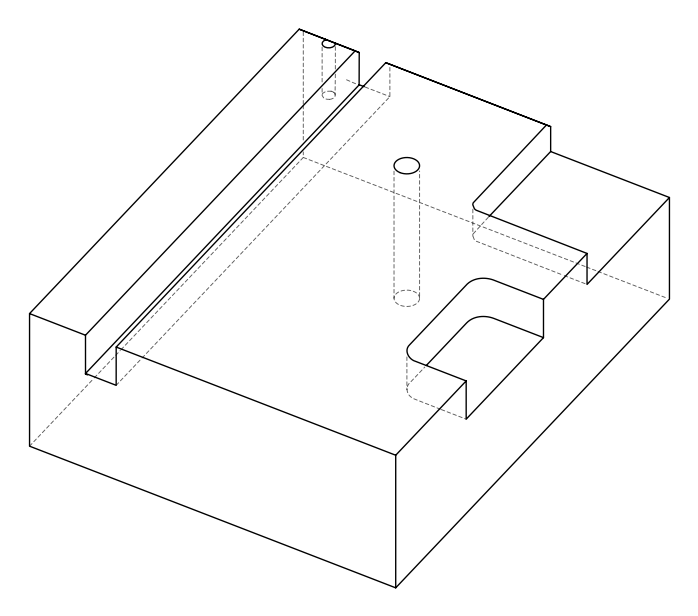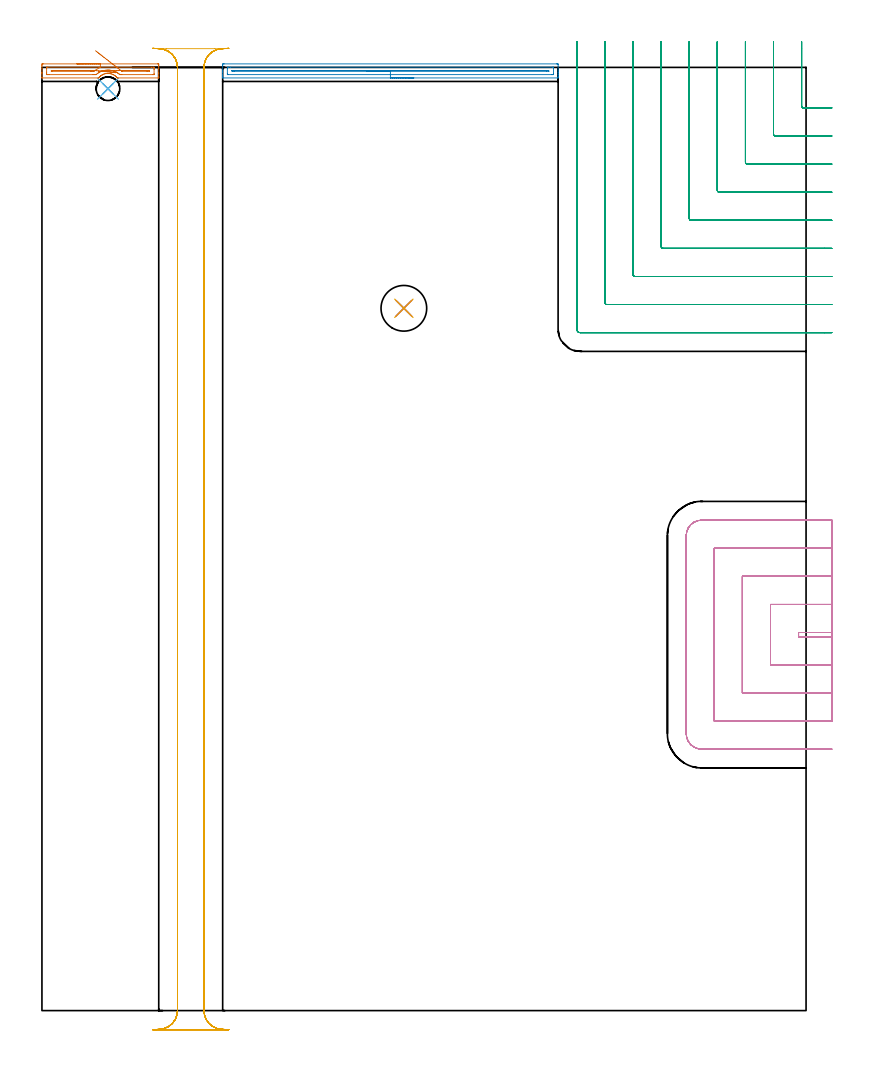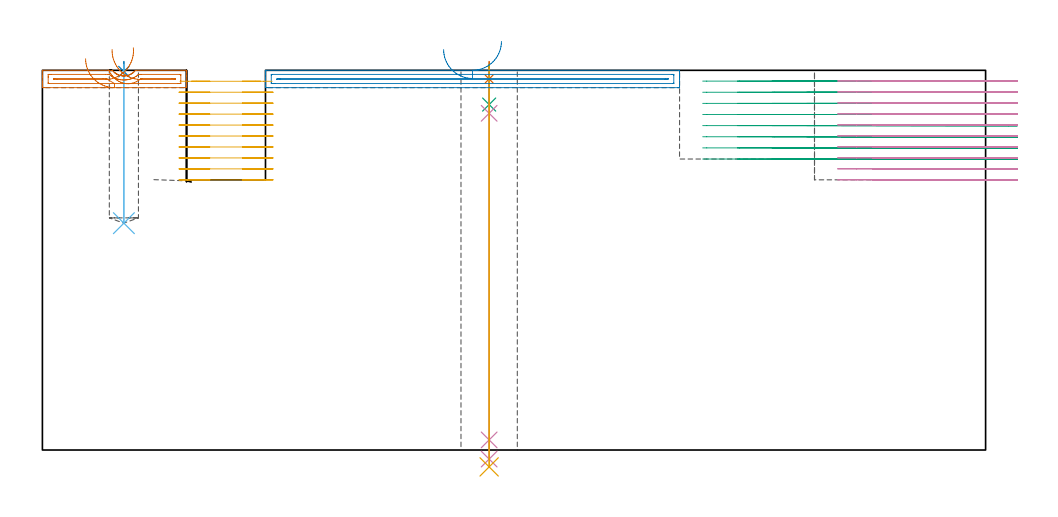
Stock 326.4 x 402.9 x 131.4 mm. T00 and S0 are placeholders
(PLAN: 11 operations, 6 tool changes, 68.2 min)
(1 SPOT_DRILL | STEP1HOLE | NXT0321_9005460120000 | 0.05 min | 188 mm3)
(2 SPOT_DRILL_1 | STEP1POCKET | NXT0321_9005460120000 | 0.03 min | 1 mm3)
(3 DRILL_BLIND_HOLE_INTO_CENTER | STEP1HOLE | UGT0301_198 | 0.06 min | 398 mm3)
(4 GUN_DRILL_THROUGH_HOLE | STEP1HOLE | UGT0307_003 | 0.63 min | 4611 mm3)
(5 SPADE_DRILL_TO_ENLARGE_THROUGH_HOLE | STEP1HOLE | UGT0306_010 | 0.56 min | 33995 mm3)
(6 DRILL_BLIND_HOLE_INTO_CENTER_1 | STEP1POCKET | NXT0301_072 | 0.22 min | 4122 mm3)
(7 AREA_MILL | FG_CHAMFER_SURFACE | UGT0205_001 | 1.41 min | 959 mm3)
(8 AREA_MILL_1 | FG_CHAMFER_SURFACE_1 | UGT0205_001 | 3.59 min | 2713 mm3)
(9 MILL_CORNER_NOTCH_RECTANGULAR | CORNER_NOTCH_RECTANGULAR | NXT0201_012 | Follow Part, ap 4, ae 75% | 21.67 min | 393724 mm3)
(10 MILL_SLOT | SLOT_PARTIAL_RECTANGULAR | NXT0201_012 | Follow Part, ap 4, ae 75% | 21.13 min | 251892 mm3)
(11 MILL_RECTANGULAR_SLOT | SLOT_RECTANGULAR | NXT0201_012 | Follow Part, ap 4, ae 75% | 18.83 min | 416812 mm3)
(TOOL NXT0321_9005460120000 | NC Spot Drill, 142deg, 12mm, Carbide, Uncoated | D12 PA142 FL30 Z2)
(TOOL UGT0301_198 | Twist Drill 7.9 mm | D7.9 PA118 FL73 Z2)
(TOOL UGT0307_003 | Gun Drill 7 mm | D7 PA130 FL24 Z1)
(TOOL UGT0306_010 | Spade Drill 19.5mm | D19.5 PA132 FL10 Z2)
(TOOL NXT0301_072 | Carbide Drill 10.1mm [860.1-1010-051A1-MM 2214] | D10.1 PA140 FL71 Z2)
(TOOL UGT0205_001 | Chamfer Mill 20 x 3 x 45 deg. | D20 FL50 Z2)
(TOOL NXT0201_012 | ENDMILL 16mm [2P460-1600-NA 1630] | D16 FL38 Z6)
(OP 1 SPOT_DRILL)
G17 G21 G94 G90
T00 M6
G54
G17 G0 G90 X154.6 Y300. S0 M3
G43 Z141.4 H0
G94 G81 G98 Z128.4 F250. R134.4
G80
M5
M2
(OP 2 SPOT_DRILL_1)
G17 G21 G94 G90
T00 M6
G54
G17 G0 G90 X28.2 Y393.8 S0 M3
G43 Z141.4 H0
G94 G81 G98 Z130.965 F250. R134.4
G80
M5
M2
(OP 3 DRILL_BLIND_HOLE_INTO_CENTER)
G17 G21 G94 G90
T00 M6
G54
G17 G0 G90 X154.6 Y300. S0 M3
G43 Z141.4 H0
G94 G81 G98 Z119.55 F250. R133.4
G80
M5
M2
(OP 4 GUN_DRILL_THROUGH_HOLE)
G17 G21 G94 G90
T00 M6
G54
G17 G0 G90 X154.6 Y300. M8
G43 Z141.4 H0
Z131.891
S716 M3
G94 G1 Z116.521 F125. M26
G4 X.084
Z3.5 F250.
G4 X.084
Z-3.132 F125.
G4 X.084
M5
M9
G0 Z131.891
Z141.4
M2
(OP 5 SPADE_DRILL_TO_ENLARGE_THROUGH_HOLE)
G17 G21 G94 G90
T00 M6
G54
G17 G0 G90 X154.6 Y300. S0 M3
G43 Z141.4 H0
G94 G73 G98 Z-5.841 F250. Q17.155 R133.4
G80
M5
M2
(OP 6 DRILL_BLIND_HOLE_INTO_CENTER_1)
G17 G21 G94 G90
T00 M6
G54
G17 G0 G90 X28.2 Y393.8 S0 M3
G43 Z141.4 H1
G94 G81 G98 Z78.5 F250. R133.4
G80
M5
M2
(OP 7 AREA_MILL)
G17 G21 G94 G90
T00 M6
G54
G17 G0 G90 X14.95 Y404.4 S1061 M3
G43 Z141.4 H0
Z135.4
G94 G1 X14.988 Z134.528 F250.
X15.102 Z133.664
X15.291 Z132.812
X15.553 Z131.98
X15.887 Z131.174
X16.29 Z130.4
X16.759 Z129.664
X17.29 Z128.972
X17.879 Z128.329
X18.522 Z127.74
X19.214 Z127.208
X19.95 Z126.74
X20.724 Z126.337
X21.53 Z126.003
X22.362 Z125.741
X23.214 Z125.552
X24.078 Z125.438
X24.95 Z125.4
X49.361 Y404.399 Z125.401
X49.734 Y404.395
X49.89 Y404.391 Z125.405
X49.9 Y404.027 Z125.767
Y403.683 Z126.112
Y403.152 Z126.642
Y402.463 Z127.335
Y402.276 Z127.522
Y400.524 Z129.272
Y400.15 Z129.649
Y399.147 Z130.652
Y398.773 Z131.026
Y398.559 Z131.239
X49.898 Y398.478 Z131.316
X49.89 Y398.403 Z131.389
X49.805 Y398.4 Z131.4
X32.495
X32.187 Y398.407 Z131.393
X32.149 Y398.444 Z131.355
X31.891 Y398.741 Z131.058
X31.797 Y398.84 Z130.959
X31.726 Y398.909 Z130.891
X31.601 Y399.029 Z130.769
X31.38 Y399.217 Z130.582
X31.161 Y399.381 Z130.418
X30.704 Y399.679 Z130.121
X30.493 Y399.794 Z130.006
X30.276 Y399.899 Z129.899
X29.819 Y400.072 Z129.726
X29.388 Y400.195 Z129.601
X29.379 Y400.198 Z129.598
X29.206 Y400.232 Z129.565
X29.109 Y400.251 Z129.547
X28.945 Y400.281 Z129.512
X28.934 Y400.283 Z129.511
X28.492 Y400.333 Z129.466
X28.45 Z129.465
X28.437 Y400.332 Z129.464
X28.407 Z129.462
X28.273 Y400.333 Z129.459
X28.227 Z129.456
X28.224
X28.049 Y400.336 Z129.459
X28.009 Y400.333 Z129.463
X27.857 Y400.319 Z129.47
X27.624 Y400.304 Z129.489
X27.604 Y400.303 Z129.491
X27.163 Y400.232 Z129.568
X26.717 Y400.114 Z129.682
X26.362 Y399.993 Z129.806
X26.278 Y399.964 Z129.835
X26.181 Y399.924 Z129.875
X26.123 Y399.899 Z129.899
X25.838 Y399.748 Z130.046
X25.752 Y399.704 Z130.092
X25.657 Y399.648 Z130.15
X25.393 Y399.49 Z130.309
X25.214 Y399.356 Z130.439
X25.091 Y399.268 Z130.531
X24.805 Y399.03 Z130.769
X24.507 Y398.741 Z131.058
X24.331 Y398.541 Z131.256
X24.284 Y398.486 Z131.31
X24.208 Y398.403 Z131.389
X24.063 Y398.4 Z131.4
X0.095
X0.01 Y398.403 Z131.389
X0.002 Y398.478 Z131.316
X0. Y398.559 Z131.239
Y400.15 Z129.649
Y400.524 Z129.272
Y400.711 Z129.086
Y402.463 Z127.335
Y403.152 Z126.642
Y403.683 Z126.112
X0.004 Y404.027 Z125.767
X0.01 Y404.391 Z125.405
X0.166 Y404.395 Z125.401
X0.539 Y404.4 Z125.4
X24.95
Y402.986 Z126.814
X46.866
X47.586 Y402.984 Z126.816
X47.757 Y402.982 Z126.818
X47.88 Y402.979 Z126.821
X47.89 Y402.94 Z126.86
X47.896 Y402.845 Z126.955
X47.899 Y402.276 Z127.524
X47.9 Y401.966 Z127.834
X47.899 Y400.216 Z129.584
X47.893 Y399.905 Z129.895
X47.89 Y399.822 Z129.978
X47.855 Y399.82 Z129.98
X47.766 Y399.817 Z129.983
X47.586 Y399.815 Z129.985
X47.418 Y399.814 Z129.986
X34.102
X33.383 Y399.817 Z129.983
X33.294 Y399.819 Z129.981
X33.275 Y399.821 Z129.979
X33.256 Y399.834 Z129.966
X33.216 Y399.865 Z129.935
X33.096 Y399.964 Z129.836
X32.943 Y400.09 Z129.71
X32.495 Y400.425 Z129.375
X32.349 Y400.524 Z129.276
X31.894 Y400.807 Z128.993
X31.608 Y400.96 Z128.84
X31.305 Y401.104 Z128.696
X30.828 Y401.294 Z128.506
X30.72 Y401.331 Z128.469
X30.505 Y401.4 Z128.4
X29.979 Y401.542 Z128.258
X29.832 Y401.573 Z128.227
X29.613 Y401.616 Z128.184
X29.243 Y401.676 Z128.124
X28.945 Y401.708 Z128.092
X28.673 Y401.735 Z128.065
X28.404 Y401.742 Z128.058
X28.057 Y401.745 Z128.055
X27.723 Y401.729 Z128.071
X27.169 Y401.679 Z128.121
X26.927 Y401.639 Z128.161
X26.63 Y401.588 Z128.212
X26.282 Y401.506 Z128.294
X26.196 Y401.484 Z128.316
X25.891 Y401.4 Z128.4
X25.52 Y401.276 Z128.524
X25.466 Y401.257 Z128.543
X25.394 Y401.229 Z128.571
X25.101 Y401.107 Z128.693
X24.9 Y401.011 Z128.789
X24.506 Y400.804 Z128.996
X24.329 Y400.699 Z129.101
X24.042 Y400.524 Z129.276
X23.796 Y400.349 Z129.451
X23.619 Y400.216 Z129.584
X23.159 Y399.843 Z129.957
X23.131 Y399.821 Z129.979
X23.09 Y399.82 Z129.98
X22.731 Y399.816 Z129.984
X22.562 Y399.815 Z129.985
X21.843 Y399.814 Z129.986
X3.034
X2.314 Y399.816 Z129.984
X2.143 Y399.818 Z129.982
X2.02 Y399.821 Z129.979
X2.01 Y399.86 Z129.94
X2.004 Y399.955 Z129.845
X2.001 Y400.524 Z129.276
X2. Y400.834 Z128.966
X2.001 Y402.584 Z127.216
X2.007 Y402.895 Z126.905
X2.01 Y402.978 Z126.822
X2.045 Y402.98 Z126.82
X2.134 Y402.983 Z126.817
X2.314 Y402.985 Z126.815
X2.482 Y402.986 Z126.814
X24.95
X22.58 Y401.565 Z128.235
X22.603 Y401.526 Z128.274
X22.428 Y401.4 Z128.4
X22.187 Y401.235 Z128.565
X22.014 Y401.231 Z128.569
X21.843 Y401.23 Z128.57
X21.129 Y401.229 Z128.571
X20.955 Y401.228 Z128.572
X4.263 Y401.229 Z128.571
X4.089 Y401.231 Z128.569
X4.033 Y401.233 Z128.567
X4.018 Y401.235 Z128.565
X4.01 Y401.254 Z128.546
X4.005 Y401.312 Z128.488
X4.003 Y401.4 Z128.4
X4.004 Y401.485 Z128.315
X4.012 Y401.565 Z128.235
X4.977 Y401.571 Z128.229
X21.843
X22.562 Y401.567 Z128.233
X22.58 Y401.565 Z128.235
X23.439 Y401.477 Z128.361
X24.284 Y401.391 Z128.562
X25.107 Y401.307 Z128.836
X25.904 Y401.225 Z129.181
X26.669 Y401.147 Z129.595
X27.394 Y401.073 Z130.074
X28.075 Y401.003 Z130.615
X28.706 Y400.938 Z131.213
X29.284 Y400.879 Z131.865
X29.802 Y400.826 Z132.564
X30.258 Y400.78 Z133.307
X30.648 Y400.74 Z134.086
X30.968 Y400.707 Z134.897
X31.218 Y400.682 Z135.732
X31.394 Y400.664 Z136.587
X31.495 Y400.653 Z137.453
X31.52 Y400.651 Z138.325
X31.47 Y400.656 Z139.196
G0 X24.125 Y401.204 Z138.603
G1 X24.131 Z137.731
X24.212 Y401.207 Z136.862
X24.368 Y401.213 Z136.004
X24.599 Y401.222 Z135.163
X24.902 Y401.233 Z134.345
X25.276 Y401.247 Z133.556
X25.716 Y401.264 Z132.803
X26.22 Y401.283 Z132.092
X26.785 Y401.304 Z131.427
X27.405 Y401.327 Z130.814
X28.076 Y401.352 Z130.257
X28.793 Y401.379 Z129.761
X29.551 Y401.408 Z129.33
X30.343 Y401.438 Z128.966
X31.164 Y401.469 Z128.672
X32.008 Y401.5 Z128.452
X32.867 Y401.532 Z128.306
X33.736 Y401.565 Z128.235
X33.807 Y401.568 Z128.232
X33.923 Y401.57 Z128.23
X34.097 Y401.571 Z128.229
X34.271 Y401.572 Z128.228
X45.637 Y401.571 Z128.229
X45.811 Y401.57 Z128.23
X45.867 Y401.567 Z128.233
X45.882 Y401.565 Z128.235
X45.89 Y401.546 Z128.254
X45.896 Y401.488 Z128.312
X45.898 Y401.4 Z128.4
X45.897 Y401.315 Z128.485
X45.888 Y401.235 Z128.565
X45.811 Y401.234 Z128.566
X45.096 Y401.229 Z128.571
X44.923
X34.444
X34.271 Y401.232 Z128.568
X34.215 Y401.235 Z128.565
X34.178 Y401.245 Z128.555
X34.14 Y401.27 Z128.53
X33.956 Y401.4 Z128.4
X33.787 Y401.526 Z128.274
X33.736 Y401.565 Z128.235
X33.135 Y402.034 Z127.811
X32.506 Y402.523 Z127.455
X31.856 Y403.03 Z127.17
X31.188 Y403.55 Z126.958
X30.508 Y404.079 Z126.821
X29.822 Y404.614 Z126.759
X29.134 Y405.15 Z126.773
X28.449 Y405.683 Z126.863
X27.773 Y406.209 Z127.028
X27.111 Y406.725 Z127.268
X26.469 Y407.225 Z127.58
X25.85 Y407.707 Z127.961
X25.259 Y408.167 Z128.41
X24.702 Y408.601 Z128.921
X24.182 Y409.006 Z129.493
X23.703 Y409.379 Z130.12
X23.269 Y409.717 Z130.797
X22.884 Y410.017 Z131.52
G0 Z141.4
M5
M2
(OP 8 AREA_MILL_1)
G17 G21 G94 G90
T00 M6
G54
G17 G0 G90 X158.85 Y398.4 S1061 M3
G43 Z141.4 H0
G94 G1 X158.812 Z140.528 F250.
X158.698 Z139.663
X158.509 Z138.812
X158.247 Z137.98
X157.913 Z137.174
X157.51 Z136.4
X157.042 Z135.664
X156.51 Z134.972
X155.921 Z134.329
X155.278 Z133.739
X154.586 Z133.208
X153.85 Z132.74
X153.076 Z132.337
X152.27 Z132.003
X151.438 Z131.741
X150.586 Z131.552
X149.722 Z131.438
X148.85 Z131.4
X77.373
X77.21 Y398.402 Z131.388
X77.202 Y398.543 Z131.25
X77.2 Y398.688 Z131.111
Y398.97 Z130.829
Y399.648 Z130.146
Y400.863 Z128.934
Y401.4 Z128.394
Y403.759 Z126.037
X77.203 Y404.027 Z125.769
X77.21 Y404.392 Z125.404
X77.442 Y404.397 Z125.401
X77.82 Y404.4 Z125.4
X219.88
X220.258 Y404.397 Z125.401
X220.49 Y404.392 Z125.404
X220.5 Y404.027 Z125.769
Y401.4 Z128.394
Y400.863 Z128.934
Y400.524 Z129.272
Y399.987 Z129.809
Y399.648 Z130.146
Y398.97 Z130.829
Y398.688 Z131.111
X220.498 Y398.543 Z131.25
X220.49 Y398.402 Z131.388
X220.327 Y398.4 Z131.4
X148.85
Y399.814 Z129.986
X79.607 Y399.815 Z129.985
X79.436 Y399.816 Z129.984
X79.254 Y399.82 Z129.98
X79.216 Y399.821 Z129.979
X79.21 Y399.844 Z129.956
X79.206 Y399.875 Z129.925
X79.201 Y400.046 Z129.754
X79.2 Y402.674 Z127.126
X79.202 Y402.807 Z126.993
X79.206 Y402.913 Z126.887
X79.21 Y402.978 Z126.822
X79.245 Y402.979 Z126.821
X79.607 Y402.984 Z126.816
X79.776 Y402.985 Z126.815
X80.5 Y402.986 Z126.814
X218.093 Y402.985 Z126.815
X218.264 Y402.984 Z126.816
X218.446 Y402.98 Z126.82
X218.484 Y402.979 Z126.821
X218.491 Y402.956 Z126.844
X218.494 Y402.925 Z126.875
X218.499 Y402.754 Z127.046
X218.5 Y400.126 Z129.674
X218.498 Y399.993 Z129.807
X218.494 Y399.887 Z129.913
X218.49 Y399.823 Z129.977
X218.455 Y399.821 Z129.979
X218.093 Y399.816 Z129.984
X217.924 Y399.815 Z129.985
X148.85 Y399.814 Z129.986
Y401.228 Z128.572
X82.287 Y401.229 Z128.571
X81.567 Y401.23 Z128.57
X81.393 Y401.232 Z128.568
X81.228 Y401.235 Z128.565
X81.21 Y401.4 Z128.4
X81.205 Y401.495 Z128.305
X81.207 Y401.542 Z128.258
X81.209 Y401.561 Z128.239
X81.224 Y401.566 Z128.234
X81.393 Y401.568 Z128.232
X82.112 Y401.571 Z128.229
X82.287
X215.413
X216.133 Y401.57 Z128.23
X216.307 Y401.568 Z128.232
X216.472 Y401.565 Z128.235
X216.49 Y401.4 Z128.4
X216.495 Y401.305 Z128.495
X216.493 Y401.258 Z128.542
X216.491 Y401.239 Z128.561
X216.476 Y401.234 Z128.566
X216.307 Y401.232 Z128.568
X215.588 Y401.229 Z128.571
X148.85 Y401.228 Z128.572
X147.978 Z128.61
X147.114 Z128.723
X146.262 Z128.912
X145.43 Z129.175
X144.624 Z129.508
X143.85 Z129.911
X143.114 Z130.38
X142.422 Z130.911
X141.779 Z131.5
X141.19 Z132.144
X140.658 Z132.836
X140.19 Z133.572
X139.787 Z134.345
X139.453 Z135.151
X139.191 Z135.983
X139.002 Z136.835
X138.888 Z137.7
X138.85 Z138.572
G0 Z141.4
M5
M2
(OP 9 MILL_CORNER_NOTCH_RECTANGULAR)
G17 G21 G94 G90
T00 M6
G54
G17 G0 G90 X324.5 Y413.9 S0 M3
G43 Z141.516 H1
Z127.664
G94 G1 Y410.9 F250.
Y386.393 F500.
G3 X325.293 Y385.6 R0.8
G1 X334.4
X337.4 F250.
G0 Z141.516
X312.5 Y413.9
Z127.664
G1 Y410.9
Y374.394 F500.
G3 X313.294 Y373.6 R0.8
G1 X334.4
X337.4 F250.
G0 Z141.516
X300.5 Y413.9
Z127.664
G1 Y410.9
Y362.394 F500.
G3 X301.294 Y361.6 R0.8
G1 X334.4
X337.4 F250.
G0 Z141.516
X288.5 Y413.9
Z127.664
G1 Y410.9
Y350.394 F500.
G3 X289.294 Y349.6 R0.8
G1 X334.4
X337.4 F250.
G0 Z141.516
X276.5 Y413.9
Z127.664
G1 Y410.9
Y338.395 F500.
G3 X277.295 Y337.6 R0.8
G1 X334.4
X337.4 F250.
G0 Z141.516
X264.5 Y413.9
Z127.664
G1 Y410.9
Y326.395 F500.
G3 X265.295 Y325.6 R0.8
G1 X334.4
X337.4 F250.
G0 Z141.516
X252.5 Y413.9
Z127.664
G1 Y410.9
Y314.396 F500.
G3 X253.296 Y313.6 R0.8
G1 X334.4
X337.4 F250.
G0 Z141.516
X240.5 Y413.9
Z127.664
G1 Y410.9
Y302.396 F500.
G3 X241.296 Y301.6 R0.8
G1 X334.4
X337.4 F250.
G0 Z141.516
X228.5 Y413.9
Z127.664
G1 Y410.9
Y291. F500.
G3 X229.9 Y289.6 R1.4
G1 X334.4
X337.4 F250.
G0 Z141.516
X324.5 Y413.9
Z123.812
G1 Y410.9
Y386.393 F500.
G3 X325.293 Y385.6 R0.8
G1 X334.4
X337.4 F250.
G0 Z141.516
X312.5 Y413.9
Z123.812
G1 Y410.9
Y374.394 F500.
G3 X313.294 Y373.6 R0.8
G1 X334.4
X337.4 F250.
G0 Z141.516
X300.5 Y413.9
Z123.812
G1 Y410.9
Y362.394 F500.
G3 X301.294 Y361.6 R0.8
G1 X334.4
X337.4 F250.
G0 Z141.516
X288.5 Y413.9
Z123.812
G1 Y410.9
Y350.394 F500.
G3 X289.294 Y349.6 R0.8
G1 X334.4
X337.4 F250.
G0 Z141.516
X276.5 Y413.9
Z123.812
G1 Y410.9
Y338.395 F500.
G3 X277.295 Y337.6 R0.8
G1 X334.4
X337.4 F250.
G0 Z141.516
X264.5 Y413.9
Z123.812
G1 Y410.9
Y326.395 F500.
G3 X265.295 Y325.6 R0.8
G1 X334.4
X337.4 F250.
G0 Z141.516
X252.5 Y413.9
Z123.812
G1 Y410.9
Y314.395 F500.
G3 X253.295 Y313.6 R0.8
G1 X334.4
X337.4 F250.
G0 Z141.516
X240.5 Y413.9
Z123.812
G1 Y410.9
Y302.396 F500.
G3 X241.296 Y301.6 R0.8
G1 X334.4
X337.4 F250.
G0 Z141.516
X228.5 Y413.9
Z123.812
G1 Y410.9
Y291. F500.
G3 X229.9 Y289.6 R1.4
G1 X334.4
X337.4 F250.
G0 Z141.516
X324.5 Y413.9
Z119.96
G1 Y410.9
Y386.393 F500.
G3 X325.293 Y385.6 R0.8
G1 X334.4
X337.4 F250.
G0 Z141.516
X312.5 Y413.9
Z119.96
G1 Y410.9
Y374.394 F500.
G3 X313.294 Y373.6 R0.8
G1 X334.4
X337.4 F250.
G0 Z141.516
X300.5 Y413.9
Z119.96
G1 Y410.9
Y362.394 F500.
G3 X301.294 Y361.6 R0.8
G1 X334.4
X337.4 F250.
G0 Z141.516
X288.5 Y413.9
Z119.96
G1 Y410.9
Y350.394 F500.
G3 X289.294 Y349.6 R0.8
G1 X334.4
X337.4 F250.
G0 Z141.516
X276.5 Y413.9
Z119.96
G1 Y410.9
Y338.395 F500.
G3 X277.295 Y337.6 R0.8
G1 X334.4
X337.4 F250.
G0 Z141.516
X264.5 Y413.9
Z119.96
G1 Y410.9
Y326.395 F500.
G3 X265.295 Y325.6 R0.8
G1 X334.4
X337.4 F250.
G0 Z141.516
X252.5 Y413.9
Z119.96
G1 Y410.9
Y314.395 F500.
G3 X253.295 Y313.6 R0.8
G1 X334.4
X337.4 F250.
G0 Z141.516
X240.5 Y413.9
Z119.96
G1 Y410.9
Y302.396 F500.
G3 X241.296 Y301.6 R0.8
G1 X334.4
X337.4 F250.
G0 Z141.516
X228.5 Y413.9
Z119.96
G1 Y410.9
Y291. F500.
G3 X229.9 Y289.6 R1.4
G1 X334.4
X337.4 F250.
G0 Z141.516
X324.5 Y413.9
Z116.108
G1 Y410.9
Y386.393 F500.
G3 X325.293 Y385.6 R0.8
G1 X334.4
X337.4 F250.
G0 Z141.516
X312.5 Y413.9
Z116.108
G1 Y410.9
Y374.394 F500.
G3 X313.294 Y373.6 R0.8
G1 X334.4
X337.4 F250.
G0 Z141.516
X300.5 Y413.9
Z116.108
G1 Y410.9
Y362.394 F500.
G3 X301.294 Y361.6 R0.8
G1 X334.4
X337.4 F250.
G0 Z141.516
X288.5 Y413.9
Z116.108
G1 Y410.9
Y350.394 F500.
G3 X289.294 Y349.6 R0.8
G1 X334.4
X337.4 F250.
G0 Z141.516
X276.5 Y413.9
Z116.108
G1 Y410.9
Y338.395 F500.
G3 X277.295 Y337.6 R0.8
G1 X334.4
X337.4 F250.
G0 Z141.516
X264.5 Y413.9
Z116.108
G1 Y410.9
Y326.395 F500.
G3 X265.295 Y325.6 R0.8
G1 X334.4
X337.4 F250.
G0 Z141.516
X252.5 Y413.9
Z116.108
G1 Y410.9
Y314.395 F500.
G3 X253.295 Y313.6 R0.8
G1 X334.4
X337.4 F250.
G0 Z141.516
X240.5 Y413.9
Z116.108
G1 Y410.9
Y302.396 F500.
G3 X241.296 Y301.6 R0.8
G1 X334.4
X337.4 F250.
G0 Z141.516
X228.5 Y413.9
Z116.108
G1 Y410.9
Y291. F500.
G3 X229.9 Y289.6 R1.4
G1 X334.4
X337.4 F250.
G0 Z141.516
X324.5 Y413.9
Z112.256
G1 Y410.9
Y386.393 F500.
G3 X325.293 Y385.6 R0.8
G1 X334.4
X337.4 F250.
G0 Z141.516
X312.5 Y413.9
Z112.256
G1 Y410.9
Y374.394 F500.
G3 X313.294 Y373.6 R0.8
G1 X334.4
X337.4 F250.
G0 Z141.516
X300.5 Y413.9
Z112.256
G1 Y410.9
Y362.394 F500.
G3 X301.294 Y361.6 R0.8
G1 X334.4
X337.4 F250.
G0 Z141.516
X288.5 Y413.9
Z112.256
G1 Y410.9
Y350.394 F500.
G3 X289.294 Y349.6 R0.8
G1 X334.4
X337.4 F250.
G0 Z141.516
X276.5 Y413.9
Z112.256
G1 Y410.9
Y338.395 F500.
G3 X277.295 Y337.6 R0.8
G1 X334.4
X337.4 F250.
G0 Z141.516
X264.5 Y413.9
Z112.256
G1 Y410.9
Y326.395 F500.
G3 X265.295 Y325.6 R0.8
G1 X334.4
X337.4 F250.
G0 Z141.516
X252.5 Y413.9
Z112.256
G1 Y410.9
Y314.395 F500.
G3 X253.295 Y313.6 R0.8
G1 X334.4
X337.4 F250.
G0 Z141.516
X240.5 Y413.9
Z112.256
G1 Y410.9
Y302.396 F500.
G3 X241.296 Y301.6 R0.8
G1 X334.4
X337.4 F250.
G0 Z141.516
X228.5 Y413.9
Z112.256
G1 Y410.9
Y291. F500.
G3 X229.9 Y289.6 R1.4
G1 X334.4
X337.4 F250.
G0 Z141.516
X324.5 Y413.9
Z108.404
G1 Y410.9
Y386.393 F500.
G3 X325.293 Y385.6 R0.8
G1 X334.4
X337.4 F250.
G0 Z141.516
X312.5 Y413.9
Z108.404
G1 Y410.9
Y374.394 F500.
G3 X313.294 Y373.6 R0.8
G1 X334.4
X337.4 F250.
G0 Z141.516
X300.5 Y413.9
Z108.404
G1 Y410.9
Y362.394 F500.
G3 X301.294 Y361.6 R0.8
G1 X334.4
X337.4 F250.
G0 Z141.516
X288.5 Y413.9
Z108.404
G1 Y410.9
Y350.394 F500.
G3 X289.294 Y349.6 R0.8
G1 X334.4
X337.4 F250.
G0 Z141.516
X276.5 Y413.9
Z108.404
G1 Y410.9
Y338.395 F500.
G3 X277.295 Y337.6 R0.8
G1 X334.4
X337.4 F250.
G0 Z141.516
X264.5 Y413.9
Z108.404
G1 Y410.9
Y326.395 F500.
G3 X265.295 Y325.6 R0.8
G1 X334.4
X337.4 F250.
G0 Z141.516
X252.5 Y413.9
Z108.404
G1 Y410.9
Y314.395 F500.
G3 X253.295 Y313.6 R0.8
G1 X334.4
X337.4 F250.
G0 Z141.516
X240.5 Y413.9
Z108.404
G1 Y410.9
Y302.396 F500.
G3 X241.296 Y301.6 R0.8
G1 X334.4
X337.4 F250.
G0 Z141.516
X228.5 Y413.9
Z108.404
G1 Y410.9
Y291. F500.
G3 X229.9 Y289.6 R1.4
G1 X334.4
X337.4 F250.
G0 Z141.516
X324.5 Y413.9
Z104.552
G1 Y410.9
Y386.393 F500.
G3 X325.293 Y385.6 R0.8
G1 X334.4
X337.4 F250.
G0 Z141.516
X312.5 Y413.9
Z104.552
G1 Y410.9
Y374.394 F500.
G3 X313.294 Y373.6 R0.8
G1 X334.4
X337.4 F250.
G0 Z141.516
X300.5 Y413.9
Z104.552
G1 Y410.9
Y362.394 F500.
G3 X301.294 Y361.6 R0.8
G1 X334.4
X337.4 F250.
G0 Z141.516
X288.5 Y413.9
Z104.552
G1 Y410.9
Y350.394 F500.
G3 X289.294 Y349.6 R0.8
G1 X334.4
X337.4 F250.
G0 Z141.516
X276.5 Y413.9
Z104.552
G1 Y410.9
Y338.395 F500.
G3 X277.295 Y337.6 R0.8
G1 X334.4
X337.4 F250.
G0 Z141.516
X264.5 Y413.9
Z104.552
G1 Y410.9
Y326.395 F500.
G3 X265.295 Y325.6 R0.8
G1 X334.4
X337.4 F250.
G0 Z141.516
X252.5 Y413.9
Z104.552
G1 Y410.9
Y314.395 F500.
G3 X253.295 Y313.6 R0.8
G1 X334.4
X337.4 F250.
G0 Z141.516
X240.5 Y413.9
Z104.552
G1 Y410.9
Y302.396 F500.
G3 X241.296 Y301.6 R0.8
G1 X334.4
X337.4 F250.
G0 Z141.516
X228.5 Y413.9
Z104.552
G1 Y410.9
Y291. F500.
G3 X229.9 Y289.6 R1.4
G1 X334.4
X337.4 F250.
G0 Z141.516
X324.5 Y413.9
Z100.7
G1 Y410.9
Y386.393 F500.
G3 X325.293 Y385.6 R0.8
G1 X334.4
X337.4 F250.
G0 Z141.516
X312.5 Y413.9
Z100.7
G1 Y410.9
Y374.394 F500.
G3 X313.294 Y373.6 R0.8
G1 X334.4
X337.4 F250.
G0 Z141.516
X300.5 Y413.9
Z100.7
G1 Y410.9
Y362.394 F500.
G3 X301.294 Y361.6 R0.8
G1 X334.4
X337.4 F250.
G0 Z141.516
X288.5 Y413.9
Z100.7
G1 Y410.9
Y350.394 F500.
G3 X289.294 Y349.6 R0.8
G1 X334.4
X337.4 F250.
G0 Z141.516
X276.5 Y413.9
Z100.7
G1 Y410.9
Y338.395 F500.
G3 X277.295 Y337.6 R0.8
G1 X334.4
X337.4 F250.
G0 Z141.516
X264.5 Y413.9
Z100.7
G1 Y410.9
Y326.395 F500.
G3 X265.295 Y325.6 R0.8
G1 X334.4
X337.4 F250.
G0 Z141.516
X252.5 Y413.9
Z100.7
G1 Y410.9
Y314.395 F500.
G3 X253.295 Y313.6 R0.8
G1 X334.4
X337.4 F250.
G0 Z141.516
X240.5 Y413.9
Z100.7
G1 Y410.9
Y302.396 F500.
G3 X241.296 Y301.6 R0.8
G1 X334.4
X337.4 F250.
G0 Z141.516
X228.5 Y413.9
Z100.7
G1 Y410.9
Y291. F500.
G3 X229.9 Y289.6 R1.4
G1 X334.4
X337.4 F250.
G0 Z141.516
M5
M2
(OP 10 MILL_SLOT)
G17 G21 G94 G90
T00 M6
G54
G17 G0 G90 X337.4 Y161.5 S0 M3
G43 Z141.516 H1
Z127.714
G94 G1 X334.4 F250.
X323.2 F500.
Y159.7
X334.4
X337.4 F250.
Y173.5
X334.4
X311.2 F500.
Y147.7
X334.4
X337.4 F250.
Y185.5
X334.4
X299.2 F500.
Y135.7
X334.4
X337.4 F250.
Y197.5
X334.4
X287.2 F500.
Y123.7
X334.4
X337.4 F250.
Y209.5
X334.4
X281.8 F500.
G3 X275.2 Y202.9 R6.6
G1 Y118.3
G3 X281.8 Y111.7 R6.6
G1 X334.4
X337.4 F250.
G0 Y161.5 Z123.912
G1 X334.4
X323.2 F500.
Y159.7
X334.4
X337.4 F250.
Y173.5
X334.4
X311.2 F500.
Y147.7
X334.4
X337.4 F250.
Y185.5
X334.4
X299.2 F500.
Y135.7
X334.4
X337.4 F250.
Y197.5
X334.4
X287.2 F500.
Y123.7
X334.4
X337.4 F250.
Y209.5
X334.4
X281.8 F500.
G3 X275.2 Y202.9 R6.6
G1 Y118.3
G3 X281.8 Y111.7 R6.6
G1 X334.4
X337.4 F250.
G0 Y161.5 Z120.111
G1 X334.4
X323.2 F500.
Y159.7
X334.4
X337.4 F250.
Y173.5
X334.4
X311.2 F500.
Y147.7
X334.4
X337.4 F250.
Y185.5
X334.4
X299.2 F500.
Y135.7
X334.4
X337.4 F250.
Y197.5
X334.4
X287.2 F500.
Y123.7
X334.4
X337.4 F250.
Y209.5
X334.4
X281.8 F500.
G3 X275.2 Y202.9 R6.6
G1 Y118.3
G3 X281.8 Y111.7 R6.6
G1 X334.4
X337.4 F250.
G0 Y161.5 Z116.309
G1 X334.4
X323.2 F500.
Y159.7
X334.4
X337.4 F250.
Y173.5
X334.4
X311.2 F500.
Y147.7
X334.4
X337.4 F250.
Y185.5
X334.4
X299.2 F500.
Y135.7
X334.4
X337.4 F250.
Y197.5
X334.4
X287.2 F500.
Y123.7
X334.4
X337.4 F250.
Y209.5
X334.4
X281.8 F500.
G3 X275.2 Y202.9 R6.6
G1 Y118.3
G3 X281.8 Y111.7 R6.6
G1 X334.4
X337.4 F250.
G0 Y161.5 Z112.508
G1 X334.4
X323.2 F500.
Y159.7
X334.4
X337.4 F250.
Y173.5
X334.4
X311.2 F500.
Y147.7
X334.4
X337.4 F250.
Y185.5
X334.4
X299.2 F500.
Y135.7
X334.4
X337.4 F250.
Y197.5
X334.4
X287.2 F500.
Y123.7
X334.4
X337.4 F250.
Y209.5
X334.4
X281.8 F500.
G3 X275.2 Y202.9 R6.6
G1 Y118.3
G3 X281.8 Y111.7 R6.6
G1 X334.4
X337.4 F250.
G0 Y161.5 Z108.706
G1 X334.4
X323.2 F500.
Y159.7
X334.4
X337.4 F250.
Y173.5
X334.4
X311.2 F500.
Y147.7
X334.4
X337.4 F250.
Y185.5
X334.4
X299.2 F500.
Y135.7
X334.4
X337.4 F250.
Y197.5
X334.4
X287.2 F500.
Y123.7
X334.4
X337.4 F250.
Y209.5
X334.4
X281.8 F500.
G3 X275.2 Y202.9 R6.6
G1 Y118.3
G3 X281.8 Y111.7 R6.6
G1 X334.4
X337.4 F250.
G0 Y161.5 Z104.905
G1 X334.4
X323.2 F500.
Y159.7
X334.4
X337.4 F250.
Y173.5
X334.4
X311.2 F500.
Y147.7
X334.4
X337.4 F250.
Y185.5
X334.4
X299.2 F500.
Y135.7
X334.4
X337.4 F250.
Y197.5
X334.4
X287.2 F500.
Y123.7
X334.4
X337.4 F250.
Y209.5
X334.4
X281.8 F500.
G3 X275.2 Y202.9 R6.6
G1 Y118.3
G3 X281.8 Y111.7 R6.6
G1 X334.4
X337.4 F250.
G0 Y161.5 Z101.103
G1 X334.4
X323.2 F500.
Y159.7
X334.4
X337.4 F250.
Y173.5
X334.4
X311.2 F500.
Y147.7
X334.4
X337.4 F250.
Y185.5
X334.4
X299.2 F500.
Y135.7
X334.4
X337.4 F250.
Y197.5
X334.4
X287.2 F500.
Y123.7
X334.4
X337.4 F250.
Y209.5
X334.4
X281.8 F500.
G3 X275.2 Y202.9 R6.6
G1 Y118.3
G3 X281.8 Y111.7 R6.6
G1 X334.4
X337.4 F250.
G0 Y161.5 Z97.302
G1 X334.4
X323.2 F500.
Y159.7
X334.4
X337.4 F250.
Y173.5
X334.4
X311.2 F500.
Y147.7
X334.4
X337.4 F250.
Y185.5
X334.4
X299.2 F500.
Y135.7
X334.4
X337.4 F250.
Y197.5
X334.4
X287.2 F500.
Y123.7
X334.4
X337.4 F250.
Y209.5
X334.4
X281.8 F500.
G3 X275.2 Y202.9 R6.6
G1 Y118.3
G3 X281.8 Y111.7 R6.6
G1 X334.4
X337.4 F250.
G0 Y161.5 Z93.5
G1 X334.4
X323.2 F500.
Y159.7
X334.4
X337.4 F250.
Y173.5
X334.4
X311.2 F500.
Y147.7
X334.4
X337.4 F250.
Y185.5
X334.4
X299.2 F500.
Y135.7
X334.4
X337.4 F250.
Y197.5
X334.4
X287.2 F500.
Y123.7
X334.4
X337.4 F250.
Y209.5
X334.4
X281.8 F500.
G3 X275.2 Y202.9 R6.6
G1 Y118.3
G3 X281.8 Y111.7 R6.6
G1 X334.4
X337.4 F250.
G0 Z141.516
M5
M2
(OP 11 MILL_RECTANGULAR_SLOT)
G17 G21 G94 G90
T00 M6
G54
G17 G0 G90 X79.497 Y-8.23 S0 M3
G43 Z141.516 H1
Z127.61
G94 G1 X76.508 Y-7.97 F250.
G2 X69.2 Y0. R8. F500.
G1 Y402.9
G2 X75.433 Y410.702 R8.
G1 X75.439 Y410.732
G3 X73.827 Y410.9 R8.
G1 X53.262
G3 X51.656 Y410.733 R8.
G1 X51.662 Y410.704
G2 X57.9 Y402.9 R8.
G1 Y0.
G2 X50.592 Y-7.97 R8.
G1 X47.603 Y-8.23 F250.
G0 Z141.516
X47.304 Y411.04
Z123.82
G1 X50.3 Y410.89
G2 X57.9 Y402.9 R8. F500.
G1 Y0.
G2 X50.3 Y-7.99 R8.
G1 X47.304 Y-8.14 F250.
X79.796
X76.8 Y-7.99
G2 X69.2 Y0. R8. F500.
G1 Y402.9
G2 X76.8 Y410.89 R8.
G1 X79.796 Y411.04 F250.
G0 X47.304 Z120.03
G1 X50.3 Y410.89
G2 X57.9 Y402.9 R8. F500.
G1 Y0.
G2 X50.3 Y-7.99 R8.
G1 X47.304 Y-8.14 F250.
X79.796
X76.8 Y-7.99
G2 X69.2 Y0. R8. F500.
G1 Y402.9
G2 X76.8 Y410.89 R8.
G1 X79.796 Y411.04 F250.
G0 X47.304 Z116.24
G1 X50.3 Y410.89
G2 X57.9 Y402.9 R8. F500.
G1 Y0.
G2 X50.3 Y-7.99 R8.
G1 X47.304 Y-8.14 F250.
X79.796
X76.8 Y-7.99
G2 X69.2 Y0. R8. F500.
G1 Y402.9
G2 X76.8 Y410.89 R8.
G1 X79.796 Y411.04 F250.
G0 X47.304 Z112.45
G1 X50.3 Y410.89
G2 X57.9 Y402.9 R8. F500.
G1 Y0.
G2 X50.3 Y-7.99 R8.
G1 X47.304 Y-8.14 F250.
X79.796
X76.8 Y-7.99
G2 X69.2 Y0. R8. F500.
G1 Y402.9
G2 X76.8 Y410.89 R8.
G1 X79.796 Y411.04 F250.
G0 X47.304 Z108.66
G1 X50.3 Y410.89
G2 X57.9 Y402.9 R8. F500.
G1 Y0.
G2 X50.3 Y-7.99 R8.
G1 X47.304 Y-8.14 F250.
X79.796
X76.8 Y-7.99
G2 X69.2 Y0. R8. F500.
G1 Y402.9
G2 X76.8 Y410.89 R8.
G1 X79.796 Y411.04 F250.
G0 X47.304 Z104.87
G1 X50.3 Y410.89
G2 X57.9 Y402.9 R8. F500.
G1 Y0.
G2 X50.3 Y-7.99 R8.
G1 X47.304 Y-8.14 F250.
X79.796
X76.8 Y-7.99
G2 X69.2 Y0. R8. F500.
G1 Y402.9
G2 X76.8 Y410.89 R8.
G1 X79.796 Y411.04 F250.
G0 X47.304 Z101.08
G1 X50.3 Y410.89
G2 X57.9 Y402.9 R8. F500.
G1 Y0.
G2 X50.3 Y-7.99 R8.
G1 X47.304 Y-8.14 F250.
X79.796
X76.8 Y-7.99
G2 X69.2 Y0. R8. F500.
G1 Y402.9
G2 X76.8 Y410.89 R8.
G1 X79.796 Y411.04 F250.
G0 X47.304 Z97.29
G1 X50.3 Y410.89
G2 X57.9 Y402.9 R8. F500.
G1 Y0.
G2 X50.3 Y-7.99 R8.
G1 X47.304 Y-8.14 F250.
X79.796
X76.8 Y-7.99
G2 X69.2 Y0. R8. F500.
G1 Y402.9
G2 X76.8 Y410.89 R8.
G1 X79.796 Y411.04 F250.
G0 X47.304 Z93.5
G1 X50.3 Y410.89
G2 X57.9 Y402.9 R8. F500.
G1 Y0.
G2 X50.3 Y-7.99 R8.
G1 X47.304 Y-8.14 F250.
X79.796
X76.8 Y-7.99
G2 X69.2 Y0. R8. F500.
G1 Y402.9
G2 X76.8 Y410.89 R8.
G1 X79.796 Y411.04 F250.
G0 Z141.516
M5
M2
